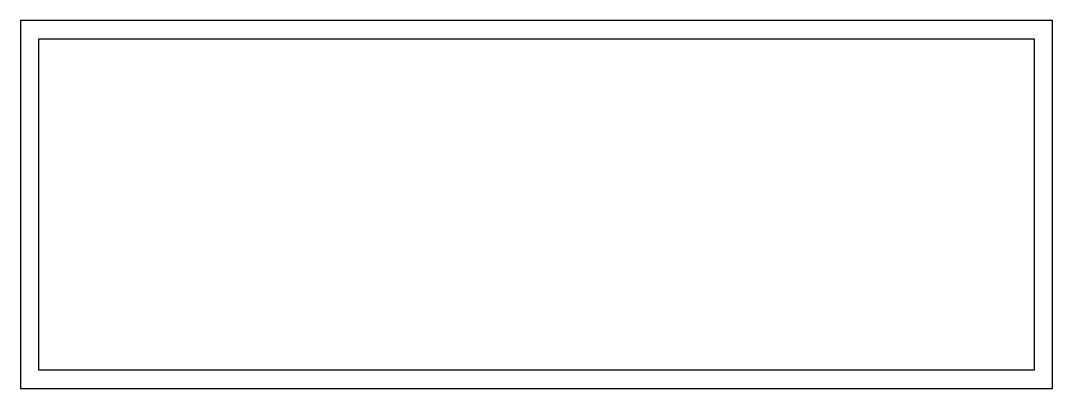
# Model space of a CAD drawing. Header units: metres. Extents: x -199 to 199, y -71 to 71.
import ezdxf

# ---------------------------------------------------------------- set-up
doc = ezdxf.new("R2010")
doc.units = ezdxf.units.M

msp = doc.modelspace()

# ---------------------------------------------------------------- linework, layer by layer
for p, q in [((199, 71), (-199, 71)), ((-199, 71), (-199, -71)), ((199, -71), (199, 71)), ((-192, -64), (-192, 64)), ((-192, 64), (192, 64)), ((192, 64), (192, -64)), ((192, -64), (-192, -64)), ((-199, -71), (199, -71))]:
    msp.add_line(p, q)

doc.saveas('drawing.dxf')
